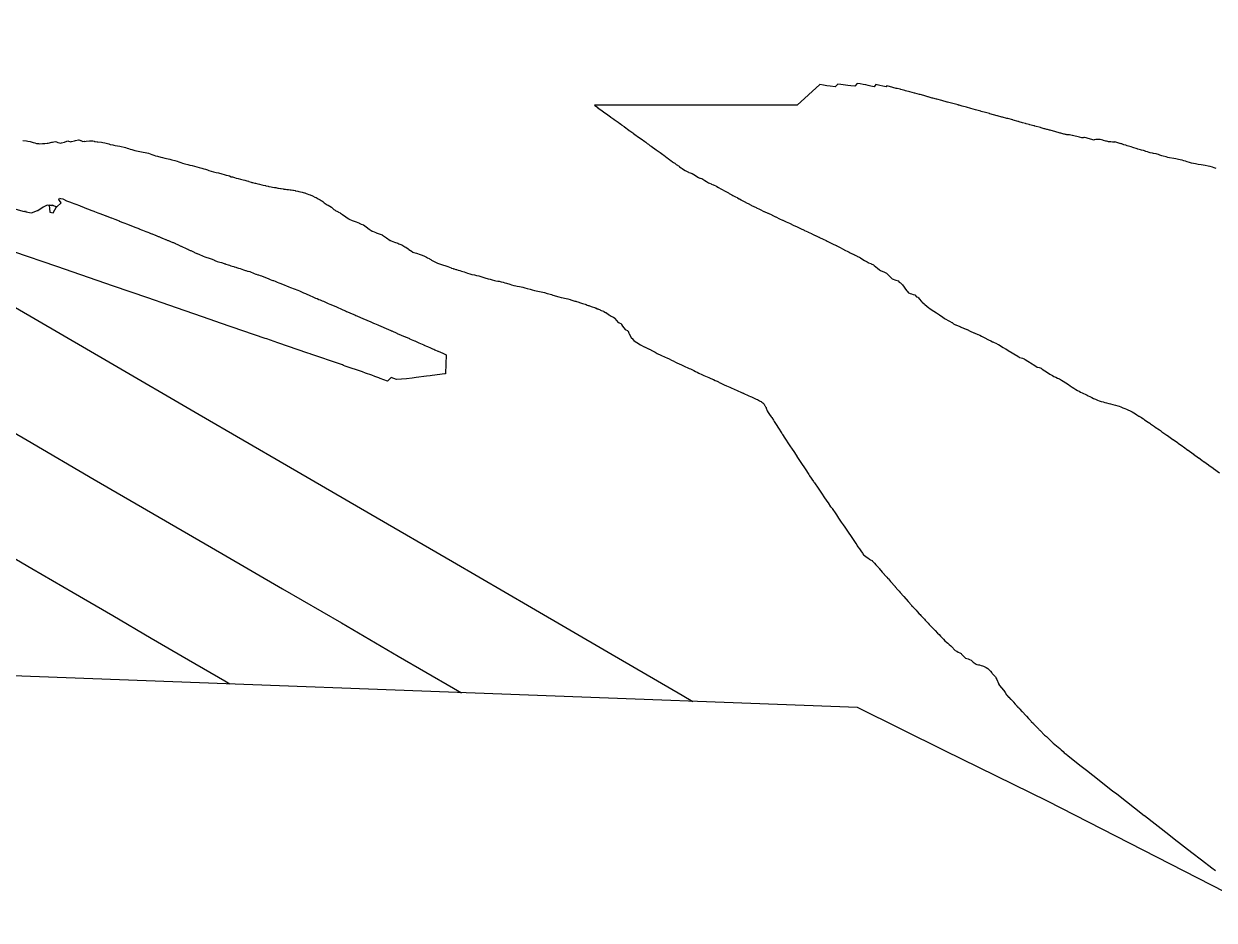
# Model space of a CAD drawing. Header units: metres. Extents: x 483462 to 484492, y 8428718 to 8429266.
# Drawn here: x 483668.5 to 483718.7, y 8429106.4 to 8429144.2 of the extents above; entities that cross this region are included whole.
import ezdxf

# ---------------------------------------------------------------- set-up
doc = ezdxf.new("R2010")
doc.units = ezdxf.units.M
for name, color, linetype in [('C-TINN-BNDY', 110, 'Continuous'), ('C-TOPO-MAJR', 9, 'Continuous'), ('C-TOPO-MINR', 8, 'Continuous')]:
    doc.layers.add(name, color=color, linetype=linetype)

msp = doc.modelspace()

# ---------------------------------------------------------------- linework, layer by layer
at = {"layer": 'C-TINN-BNDY', "color": 110, "linetype": 'Continuous', "lineweight": -3, "flags": 128}
msp.add_lwpolyline([(483721.479, 8429106.408), (483711.676, 8429111.421), (483707.355, 8429113.553), (483703.671, 8429115.37), (483658.654, 8429117.053), (483658.654, 8429117.053), (483653.159, 8429121.5), (483582.71, 8429178.48), (483500.685, 8429207.723)], dxfattribs=at)
at = {"layer": 'C-TOPO-MAJR', "color": 9, "linetype": 'Continuous', "lineweight": -3, "elevation": 1210, "flags": 128}
msp.add_lwpolyline([(483677.204, 8429116.36), (483676.984, 8429116.488), (483675.46, 8429117.373), (483673.888, 8429118.286), (483672.264, 8429119.23), (483670.587, 8429120.204), (483668.853, 8429121.212), (483667.06, 8429122.253)], dxfattribs=at)
at = {"layer": 'C-TOPO-MINR', "color": 8, "linetype": 'Continuous', "lineweight": -3, "flags": 128}
for points, elevation in [([(483718.795, 8429138.094), (483718.703, 8429138.125), (483718.639, 8429138.145), (483718.543, 8429138.173), (483718.451, 8429138.191), (483718.334, 8429138.215), (483718.164, 8429138.246), (483718.035, 8429138.268), (483717.925, 8429138.29), (483717.752, 8429138.322), (483717.667, 8429138.348), (483717.571, 8429138.367), (483717.493, 8429138.395), (483717.426, 8429138.416), (483717.358, 8429138.438), (483717.28, 8429138.462), (483717.202, 8429138.478), (483717.086, 8429138.501), (483717.012, 8429138.513), (483716.829, 8429138.547), (483716.755, 8429138.562), (483716.676, 8429138.587), (483716.56, 8429138.609), (483716.494, 8429138.631), (483716.42, 8429138.657), (483716.353, 8429138.679), (483716.308, 8429138.694), (483716.26, 8429138.704), (483716.155, 8429138.725), (483716.109, 8429138.734), (483716.009, 8429138.754), (483715.961, 8429138.77), (483715.899, 8429138.79), (483715.832, 8429138.812), (483715.77, 8429138.833), (483715.726, 8429138.848), (483715.64, 8429138.871), (483715.6, 8429138.882), (483715.493, 8429138.911), (483715.455, 8429138.921), (483715.42, 8429138.931), (483715.316, 8429138.963), (483715.282, 8429138.974), (483715.205, 8429138.999), (483715.144, 8429139.018), (483715.089, 8429139.036), (483715.034, 8429139.054), (483714.979, 8429139.072), (483714.902, 8429139.097), (483714.876, 8429139.105), (483714.808, 8429139.127), (483714.786, 8429139.134), (483714.749, 8429139.145), (483714.725, 8429139.152), (483714.688, 8429139.162), (483714.643, 8429139.176), (483714.602, 8429139.188), (483714.56, 8429139.2), (483714.521, 8429139.211), (483714.502, 8429139.209), (483714.439, 8429139.203), (483714.418, 8429139.205), (483714.344, 8429139.211), (483714.319, 8429139.214), (483714.245, 8429139.221), (483714.221, 8429139.226), (483714.166, 8429139.238), (483714.141, 8429139.243), (483714.037, 8429139.272), (483714.01, 8429139.28), (483713.902, 8429139.309), (483713.871, 8429139.317), (483713.839, 8429139.317), (483713.801, 8429139.317), (483713.772, 8429139.315), (483713.736, 8429139.314), (483713.712, 8429139.308), (483713.653, 8429139.296), (483713.629, 8429139.291), (483713.547, 8429139.314), (483713.398, 8429139.356), (483713.357, 8429139.368), (483713.316, 8429139.379), (483713.233, 8429139.402), (483713.21, 8429139.397), (483713.187, 8429139.392), (483713.127, 8429139.379), (483713.024, 8429139.408), (483712.977, 8429139.421), (483712.787, 8429139.475), (483712.739, 8429139.489), (483712.713, 8429139.488), (483712.605, 8429139.518), (483712.579, 8429139.518), (483712.54, 8429139.517), (483712.5, 8429139.515), (483712.459, 8429139.523), (483712.432, 8429139.528), (483712.39, 8429139.537), (483712.363, 8429139.544), (483712.247, 8429139.576), (483712.207, 8429139.588), (483711.991, 8429139.649), (483711.938, 8429139.664), (483711.798, 8429139.704), (483711.768, 8429139.711), (483711.684, 8429139.733), (483711.655, 8429139.74), (483711.569, 8429139.762), (483711.54, 8429139.77), (483711.405, 8429139.808), (483711.377, 8429139.815), (483711.149, 8429139.879), (483711.125, 8429139.886), (483711.099, 8429139.893), (483710.935, 8429139.939), (483710.905, 8429139.948), (483710.782, 8429139.981), (483710.749, 8429139.99), (483710.626, 8429140.023), (483710.486, 8429140.062), (483710.461, 8429140.069), (483710.44, 8429140.074), (483710.23, 8429140.132), (483710.212, 8429140.137), (483710.003, 8429140.195), (483709.987, 8429140.199), (483709.966, 8429140.205), (483709.775, 8429140.257), (483709.756, 8429140.262), (483709.571, 8429140.312), (483709.552, 8429140.317), (483709.408, 8429140.356), (483709.249, 8429140.401), (483709.23, 8429140.406), (483709.071, 8429140.451), (483709.058, 8429140.454), (483708.884, 8429140.501), (483708.873, 8429140.504), (483708.644, 8429140.566), (483708.636, 8429140.568), (483708.452, 8429140.618), (483708.446, 8429140.62), (483708.268, 8429140.671), (483708.086, 8429140.722), (483708.084, 8429140.723), (483707.952, 8429140.759), (483707.913, 8429140.769), (483707.912, 8429140.77), (483707.689, 8429140.83), (483707.685, 8429140.831), (483707.456, 8429140.892), (483707.448, 8429140.894), (483707.223, 8429140.954), (483707.012, 8429141.01), (483706.998, 8429141.014), (483706.838, 8429141.057), (483706.821, 8429141.061), (483706.651, 8429141.11), (483706.632, 8429141.115), (483706.463, 8429141.164), (483706.309, 8429141.205), (483706.285, 8429141.211), (483706.09, 8429141.262), (483706.064, 8429141.269), (483705.874, 8429141.318), (483705.697, 8429141.364), (483705.665, 8429141.376), (483705.497, 8429141.419), (483705.463, 8429141.431), (483705.333, 8429141.466), (483705.303, 8429141.465), (483705.16, 8429141.507), (483705.02, 8429141.547), (483704.899, 8429141.578), (483704.873, 8429141.536), (483704.73, 8429141.569), (483704.603, 8429141.598), (483704.435, 8429141.635), (483704.376, 8429141.54), (483704.235, 8429141.568), (483704.123, 8429141.595), (483704.012, 8429141.622), (483703.91, 8429141.639), (483703.774, 8429141.66), (483703.65, 8429141.677), (483703.558, 8429141.561), (483703.38, 8429141.577), (483703.257, 8429141.588), (483702.96, 8429141.634), (483702.836, 8429141.643), (483702.73, 8429141.533), (483702.514, 8429141.562), (483702.369, 8429141.577), (483702.239, 8429141.602), (483702.074, 8429141.628), (483701.125, 8429140.759), (483701.03, 8429140.759), (483700.99, 8429140.759), (483700.973, 8429140.759), (483700.955, 8429140.759), (483700.913, 8429140.759), (483700.836, 8429140.759), (483700.792, 8429140.759), (483700.773, 8429140.759), (483700.407, 8429140.759), (483700.359, 8429140.759), (483700.273, 8429140.759), (483700.227, 8429140.759), (483700.14, 8429140.759), (483699.912, 8429140.759), (483699.861, 8429140.759), (483699.827, 8429140.759), (483699.676, 8429140.759), (483699.626, 8429140.759), (483699.534, 8429140.759), (483699.48, 8429140.759), (483699.429, 8429140.759), (483699.3, 8429140.759), (483699.169, 8429140.759), (483699.145, 8429140.759), (483699.12, 8429140.759), (483699.04, 8429140.759), (483698.93, 8429140.759), (483698.825, 8429140.759), (483698.764, 8429140.759), (483698.707, 8429140.759), (483698.652, 8429140.759), (483698.572, 8429140.759), (483698.445, 8429140.759), (483698.197, 8429140.759), (483698.118, 8429140.759), (483698.061, 8429140.759), (483698.006, 8429140.759), (483697.925, 8429140.759), (483697.611, 8429140.759), (483697.577, 8429140.759), (483697.452, 8429140.759), (483697.317, 8429140.759), (483697.201, 8429140.759), (483697.126, 8429140.759), (483697.064, 8429140.759), (483697.013, 8429140.759), (483696.95, 8429140.759), (483696.9, 8429140.759), (483696.792, 8429140.759), (483696.715, 8429140.759), (483696.551, 8429140.759), (483696.434, 8429140.759), (483696.309, 8429140.759), (483696.24, 8429140.759), (483696.197, 8429140.759), (483696.058, 8429140.759), (483696.017, 8429140.759), (483695.924, 8429140.759), (483695.828, 8429140.759), (483695.771, 8429140.759), (483695.673, 8429140.759), (483695.587, 8429140.759), (483695.499, 8429140.759), (483695.417, 8429140.759), (483695.282, 8429140.759), (483695.252, 8429140.759), (483695.107, 8429140.759), (483694.944, 8429140.759), (483694.894, 8429140.759), (483694.717, 8429140.759), (483694.642, 8429140.759), (483694.518, 8429140.759), (483694.387, 8429140.759), (483694.325, 8429140.759), (483694.194, 8429140.759), (483694.174, 8429140.759), (483694.015, 8429140.759), (483693.775, 8429140.759), (483693.746, 8429140.759), (483693.569, 8429140.759), (483693.529, 8429140.759), (483693.376, 8429140.759), (483693.217, 8429140.759), (483693.193, 8429140.759), (483693.185, 8429140.759), (483693.026, 8429140.759), (483692.778, 8429140.759), (483692.773, 8429140.759), (483692.572, 8429140.759), (483692.712, 8429140.66), (483692.716, 8429140.658), (483692.719, 8429140.655), (483692.896, 8429140.53), (483692.903, 8429140.525), (483693.019, 8429140.442), (483693.128, 8429140.362), (483693.142, 8429140.351), (483693.25, 8429140.272), (483693.265, 8429140.261), (483693.389, 8429140.172), (483693.407, 8429140.159), (483693.574, 8429140.04), (483693.597, 8429140.024), (483693.71, 8429139.943), (483693.733, 8429139.925), (483693.826, 8429139.856), (483693.915, 8429139.788), (483693.948, 8429139.763), (483694.035, 8429139.7), (483694.064, 8429139.678), (483694.188, 8429139.591), (483694.223, 8429139.565), (483694.337, 8429139.485), (483694.371, 8429139.461), (483694.474, 8429139.389), (483694.507, 8429139.366), (483694.604, 8429139.299), (483694.639, 8429139.274), (483694.701, 8429139.23), (483694.736, 8429139.204), (483694.802, 8429139.153), (483694.852, 8429139.116), (483694.916, 8429139.066), (483694.959, 8429139.034), (483695.024, 8429138.988), (483695.12, 8429138.921), (483695.172, 8429138.884), (483695.218, 8429138.853), (483695.304, 8429138.792), (483695.346, 8429138.761), (483695.457, 8429138.681), (483695.501, 8429138.649), (483695.573, 8429138.596), (483695.641, 8429138.545), (483695.683, 8429138.514), (483695.75, 8429138.464), (483695.791, 8429138.434), (483695.867, 8429138.377), (483695.912, 8429138.344), (483695.957, 8429138.312), (483696.023, 8429138.263), (483696.07, 8429138.231), (483696.094, 8429138.216), (483696.142, 8429138.184), (483696.165, 8429138.169), (483696.231, 8429138.121), (483696.28, 8429138.086), (483696.331, 8429138.05), (483696.395, 8429138.005), (483696.457, 8429137.975), (483696.481, 8429137.963), (483696.538, 8429137.938), (483696.561, 8429137.928), (483696.612, 8429137.912), (483696.65, 8429137.899), (483696.701, 8429137.881), (483696.769, 8429137.836), (483696.833, 8429137.794), (483696.897, 8429137.751), (483696.962, 8429137.708), (483697.016, 8429137.691), (483697.05, 8429137.681), (483697.105, 8429137.664), (483697.145, 8429137.639), (483697.227, 8429137.589), (483697.296, 8429137.547), (483697.388, 8429137.491), (483697.425, 8429137.469), (483697.495, 8429137.44), (483697.513, 8429137.433), (483697.584, 8429137.405), (483697.601, 8429137.399), (483697.617, 8429137.391), (483697.686, 8429137.358), (483697.702, 8429137.35), (483697.737, 8429137.33), (483697.805, 8429137.296), (483697.908, 8429137.238), (483697.965, 8429137.206), (483698.059, 8429137.152), (483698.089, 8429137.136), (483698.145, 8429137.104), (483698.165, 8429137.093), (483698.221, 8429137.061), (483698.251, 8429137.045), (483698.363, 8429136.986), (483698.414, 8429136.959), (483698.527, 8429136.899), (483698.586, 8429136.865), (483698.612, 8429136.851), (483698.671, 8429136.816), (483698.687, 8429136.807), (483698.76, 8429136.766), (483698.769, 8429136.761), (483698.779, 8429136.756), (483698.865, 8429136.709), (483698.888, 8429136.698), (483699.015, 8429136.633), (483699.052, 8429136.614), (483699.183, 8429136.548), (483699.203, 8429136.538), (483699.292, 8429136.495), (483699.3, 8429136.491), (483699.391, 8429136.448), (483699.398, 8429136.444), (483699.414, 8429136.436), (483699.533, 8429136.377), (483699.56, 8429136.364), (483699.721, 8429136.285), (483699.735, 8429136.278), (483699.886, 8429136.209), (483699.893, 8429136.206), (483700.048, 8429136.136), (483700.054, 8429136.133), (483700.064, 8429136.128), (483700.215, 8429136.056), (483700.227, 8429136.05), (483700.38, 8429135.976), (483700.51, 8429135.916), (483700.514, 8429135.914), (483700.517, 8429135.913), (483700.663, 8429135.847), (483700.664, 8429135.846), (483700.797, 8429135.786), (483700.797, 8429135.785), (483700.824, 8429135.773), (483700.957, 8429135.71), (483700.958, 8429135.709), (483700.959, 8429135.709), (483701.117, 8429135.634), (483701.122, 8429135.631), (483701.261, 8429135.566), (483701.42, 8429135.492), (483701.438, 8429135.484), (483701.571, 8429135.421), (483701.584, 8429135.415), (483701.73, 8429135.346), (483701.737, 8429135.343), (483701.88, 8429135.275), (483701.888, 8429135.271), (483701.896, 8429135.267), (483702.038, 8429135.199), (483702.048, 8429135.195), (483702.069, 8429135.184), (483702.212, 8429135.116), (483702.339, 8429135.053), (483702.385, 8429135.03), (483702.533, 8429134.958), (483702.638, 8429134.906), (483702.669, 8429134.891), (483702.776, 8429134.84), (483702.788, 8429134.834), (483702.8, 8429134.828), (483702.905, 8429134.777), (483702.938, 8429134.759), (483703.037, 8429134.707), (483703.162, 8429134.64), (483703.226, 8429134.605), (483703.313, 8429134.559), (483703.353, 8429134.538), (483703.44, 8429134.496), (483703.454, 8429134.489), (483703.54, 8429134.448), (483703.556, 8429134.441), (483703.572, 8429134.434), (483703.657, 8429134.397), (483703.673, 8429134.389), (483703.756, 8429134.351), (483703.792, 8429134.329), (483703.896, 8429134.263), (483703.962, 8429134.221), (483704.072, 8429134.153), (483704.114, 8429134.128), (483704.136, 8429134.118), (483704.226, 8429134.082), (483704.248, 8429134.072), (483704.335, 8429134.034), (483704.37, 8429134.005), (483704.446, 8429133.943), (483704.509, 8429133.89), (483704.592, 8429133.825), (483704.634, 8429133.792), (483704.667, 8429133.779), (483704.773, 8429133.736), (483704.806, 8429133.722), (483704.896, 8429133.686), (483704.949, 8429133.63), (483705.008, 8429133.568), (483705.06, 8429133.515), (483705.127, 8429133.446), (483705.176, 8429133.429), (483705.241, 8429133.403), (483705.29, 8429133.385), (483705.378, 8429133.357), (483705.428, 8429133.299), (483705.486, 8429133.276), (483705.526, 8429133.23), (483705.56, 8429133.182), (483705.629, 8429133.093), (483705.661, 8429133.047), (483705.731, 8429132.953), (483705.766, 8429132.915), (483705.824, 8429132.846), (483705.89, 8429132.824), (483705.941, 8429132.806), (483706.008, 8429132.784), (483706.084, 8429132.762), (483706.154, 8429132.688), (483706.204, 8429132.669), (483706.237, 8429132.635), (483706.267, 8429132.598), (483706.363, 8429132.49), (483706.398, 8429132.458), (483706.471, 8429132.389), (483706.51, 8429132.357), (483706.594, 8429132.285), (483706.672, 8429132.223), (483706.719, 8429132.191), (483706.822, 8429132.122), (483706.885, 8429132.082), (483706.992, 8429132.015), (483707.08, 8429131.953), (483707.118, 8429131.929), (483707.218, 8429131.858), (483707.246, 8429131.839), (483707.341, 8429131.775), (483707.363, 8429131.76), (483707.524, 8429131.669), (483707.546, 8429131.657), (483707.644, 8429131.605), (483707.659, 8429131.597), (483707.666, 8429131.59), (483707.673, 8429131.583), (483707.71, 8429131.549), (483707.804, 8429131.507), (483707.816, 8429131.501), (483707.977, 8429131.431), (483707.991, 8429131.424), (483708.004, 8429131.419), (483708.165, 8429131.354), (483708.177, 8429131.349), (483708.283, 8429131.307), (483708.295, 8429131.3), (483708.348, 8429131.273), (483708.36, 8429131.266), (483708.413, 8429131.239), (483708.423, 8429131.234), (483708.574, 8429131.169), (483708.582, 8429131.165), (483708.742, 8429131.096), (483708.751, 8429131.092), (483708.82, 8429131.061), (483708.889, 8429131.028), (483708.897, 8429131.025), (483709.003, 8429130.971), (483709.008, 8429130.969), (483709.186, 8429130.877), (483709.188, 8429130.876), (483709.294, 8429130.822), (483709.295, 8429130.822), (483709.365, 8429130.791), (483709.375, 8429130.787), (483709.425, 8429130.765), (483709.494, 8429130.734), (483709.496, 8429130.733), (483709.605, 8429130.67), (483709.609, 8429130.667), (483709.803, 8429130.554), (483709.906, 8429130.494), (483709.917, 8429130.488), (483709.973, 8429130.452), (483710.096, 8429130.377), (483710.113, 8429130.367), (483710.333, 8429130.233), (483710.357, 8429130.219), (483710.475, 8429130.147), (483710.504, 8429130.13), (483710.565, 8429130.109), (483710.626, 8429130.091), (483710.7, 8429130.066), (483710.733, 8429130.045), (483710.845, 8429129.974), (483711.031, 8429129.854), (483711.072, 8429129.828), (483711.19, 8429129.756), (483711.238, 8429129.725), (483711.323, 8429129.698), (483711.407, 8429129.671), (483711.46, 8429129.637), (483711.565, 8429129.57), (483711.723, 8429129.465), (483711.781, 8429129.428), (483711.887, 8429129.362), (483711.95, 8429129.321), (483712.037, 8429129.293), (483712.103, 8429129.25), (483712.189, 8429129.222), (483712.27, 8429129.173), (483712.338, 8429129.129), (483712.455, 8429129.052), (483712.561, 8429128.982), (483712.63, 8429128.938), (483712.721, 8429128.88), (483712.792, 8429128.835), (483712.877, 8429128.782), (483712.95, 8429128.736), (483713.01, 8429128.703), (483713.074, 8429128.664), (483713.147, 8429128.639), (483713.202, 8429128.607), (483713.273, 8429128.583), (483713.345, 8429128.543), (483713.4, 8429128.512), (483713.46, 8429128.481), (483713.543, 8429128.435), (483713.614, 8429128.403), (483713.705, 8429128.364), (483713.782, 8429128.334), (483713.864, 8429128.304), (483713.935, 8429128.278), (483714.029, 8429128.252), (483714.097, 8429128.234), (483714.164, 8429128.217), (483714.26, 8429128.193), (483714.331, 8429128.175), (483714.428, 8429128.151), (483714.489, 8429128.134), (483714.543, 8429128.116), (483714.641, 8429128.088), (483714.694, 8429128.069), (483714.771, 8429128.041), (483714.85, 8429128.009), (483714.936, 8429127.973), (483715.005, 8429127.944), (483715.093, 8429127.903), (483715.131, 8429127.89), (483715.168, 8429127.877), (483715.249, 8429127.832), (483715.313, 8429127.794), (483715.39, 8429127.745), (483715.445, 8429127.712), (483715.527, 8429127.658), (483715.546, 8429127.651), (483715.564, 8429127.643), (483715.594, 8429127.625), (483715.616, 8429127.608), (483715.728, 8429127.534), (483715.77, 8429127.505), (483715.918, 8429127.404), (483715.989, 8429127.355), (483716.026, 8429127.33), (483716.185, 8429127.22), (483716.202, 8429127.206), (483716.225, 8429127.192), (483716.4, 8429127.07), (483716.439, 8429127.042), (483716.505, 8429126.996), (483716.705, 8429126.855), (483716.736, 8429126.833), (483716.957, 8429126.676), (483716.97, 8429126.671), (483716.981, 8429126.668), (483717.156, 8429126.542), (483717.166, 8429126.538), (483717.19, 8429126.521), (483717.373, 8429126.388), (483717.407, 8429126.363), (483717.6, 8429126.224), (483717.614, 8429126.213), (483717.821, 8429126.063), (483717.826, 8429126.061), (483717.83, 8429126.06), (483717.839, 8429126.054), (483718.05, 8429125.899), (483718.055, 8429125.894), (483718.183, 8429125.8), (483718.262, 8429125.745), (483718.265, 8429125.743), (483718.468, 8429125.599), (483718.475, 8429125.594), (483718.67, 8429125.457), (483718.677, 8429125.449), (483718.684, 8429125.441), (483718.931, 8429125.265)], 1202), ([(483668.474, 8429139.279), (483668.627, 8429139.256), (483668.678, 8429139.247), (483668.78, 8429139.23), (483668.828, 8429139.216), (483668.911, 8429139.19), (483668.969, 8429139.172), (483669.052, 8429139.149), (483669.133, 8429139.148), (483669.178, 8429139.136), (483669.296, 8429139.141), (483669.348, 8429139.141), (483669.393, 8429139.146), (483669.502, 8429139.156), (483669.54, 8429139.166), (483669.689, 8429139.2), (483669.726, 8429139.207), (483669.828, 8429139.232), (483669.885, 8429139.214), (483669.949, 8429139.194), (483670.013, 8429139.176), (483670.07, 8429139.158), (483670.107, 8429139.17), (483670.229, 8429139.208), (483670.26, 8429139.219), (483670.369, 8429139.257), (483670.395, 8429139.249), (483670.458, 8429139.229), (483670.485, 8429139.22), (483670.524, 8429139.23), (483670.653, 8429139.263), (483670.686, 8429139.272), (483670.814, 8429139.305), (483670.829, 8429139.3), (483670.867, 8429139.286), (483670.898, 8429139.273), (483670.913, 8429139.267), (483670.948, 8429139.253), (483670.973, 8429139.243), (483670.988, 8429139.237), (483671.073, 8429139.243), (483671.09, 8429139.237), (483671.134, 8429139.24), (483671.285, 8429139.252), (483671.332, 8429139.255), (483671.416, 8429139.262), (483671.471, 8429139.243), (483671.495, 8429139.235), (483671.519, 8429139.227), (483671.598, 8429139.218), (483671.637, 8429139.215), (483671.783, 8429139.199), (483671.838, 8429139.192), (483671.928, 8429139.181), (483671.979, 8429139.165), (483672.037, 8429139.146), (483672.094, 8429139.126), (483672.152, 8429139.106), (483672.269, 8429139.084), (483672.314, 8429139.075), (483672.365, 8429139.067), (483672.565, 8429139.03), (483672.619, 8429139.019), (483672.745, 8429138.994), (483672.798, 8429138.978), (483672.873, 8429138.953), (483672.928, 8429138.933), (483673.002, 8429138.908), (483673.062, 8429138.889), (483673.198, 8429138.858), (483673.263, 8429138.843), (483673.332, 8429138.829), (483673.551, 8429138.782), (483673.625, 8429138.765), (483673.764, 8429138.733), (483673.837, 8429138.71), (483673.916, 8429138.684), (483673.988, 8429138.658), (483674.066, 8429138.632), (483674.144, 8429138.606), (483674.283, 8429138.573), (483674.366, 8429138.552), (483674.452, 8429138.533), (483674.664, 8429138.483), (483674.753, 8429138.46), (483674.886, 8429138.428), (483674.974, 8429138.4), (483675.047, 8429138.376), (483675.132, 8429138.346), (483675.205, 8429138.322), (483675.297, 8429138.292), (483675.421, 8429138.26), (483675.519, 8429138.235), (483675.616, 8429138.212), (483675.802, 8429138.166), (483675.9, 8429138.141), (483676.013, 8429138.112), (483676.107, 8429138.082), (483676.167, 8429138.062), (483676.258, 8429138.031), (483676.318, 8429138.011), (483676.414, 8429137.98), (483676.514, 8429137.954), (483676.616, 8429137.927), (483676.717, 8429137.903), (483676.866, 8429137.865), (483676.96, 8429137.84), (483677.047, 8429137.818), (483677.134, 8429137.791), (483677.178, 8429137.777), (483677.262, 8429137.748), (483677.305, 8429137.735), (483677.392, 8429137.707), (483677.462, 8429137.689), (483677.556, 8429137.664), (483677.648, 8429137.641), (483677.756, 8429137.614), (483677.83, 8429137.595), (483677.922, 8429137.567), (483677.981, 8429137.552), (483678.007, 8429137.544), (483678.1, 8429137.516), (483678.126, 8429137.508), (483678.153, 8429137.502), (483678.258, 8429137.475), (483678.285, 8429137.469), (483678.384, 8429137.446), (483678.453, 8429137.429), (483678.542, 8429137.407), (483678.608, 8429137.391), (483678.698, 8429137.369), (483678.721, 8429137.365), (483678.821, 8429137.345), (483678.844, 8429137.34), (483678.939, 8429137.322), (483678.998, 8429137.312), (483679.084, 8429137.296), (483679.141, 8429137.285), (483679.227, 8429137.27), (483679.246, 8429137.266), (483679.341, 8429137.249), (483679.36, 8429137.246), (483679.442, 8429137.232), (483679.48, 8429137.227), (483679.553, 8429137.217), (483679.604, 8429137.211), (483679.674, 8429137.203), (483679.739, 8429137.194), (483679.786, 8429137.188), (483679.851, 8429137.178), (483679.883, 8429137.174), (483679.957, 8429137.159), (483679.972, 8429137.156), (483679.987, 8429137.153), (483680.064, 8429137.136), (483680.105, 8429137.127), (483680.178, 8429137.11), (483680.246, 8429137.094), (483680.285, 8429137.085), (483680.344, 8429137.067), (483680.365, 8429137.06), (483680.424, 8429137.04), (483680.458, 8429137.029), (483680.536, 8429137.002), (483680.59, 8429136.981), (483680.686, 8429136.944), (483680.79, 8429136.89), (483680.84, 8429136.864), (483680.922, 8429136.818), (483680.951, 8429136.802), (483681.006, 8429136.772), (483681.057, 8429136.743), (483681.07, 8429136.736), (483681.079, 8429136.728), (483681.117, 8429136.697), (483681.156, 8429136.665), (483681.179, 8429136.65), (483681.31, 8429136.566), (483681.347, 8429136.542), (483681.481, 8429136.456), (483681.498, 8429136.444), (483681.538, 8429136.41), (483681.544, 8429136.404), (483681.585, 8429136.369), (483681.638, 8429136.333), (483681.646, 8429136.328), (483681.706, 8429136.29), (483681.774, 8429136.259), (483681.781, 8429136.255), (483681.852, 8429136.221), (483681.865, 8429136.212), (483681.946, 8429136.155), (483682.09, 8429136.054), (483682.105, 8429136.043), (483682.221, 8429135.967), (483682.227, 8429135.963), (483682.351, 8429135.907), (483682.481, 8429135.855), (483682.483, 8429135.855), (483682.484, 8429135.854), (483682.644, 8429135.796), (483682.645, 8429135.796), (483682.646, 8429135.795), (483682.744, 8429135.753), (483682.835, 8429135.713), (483682.951, 8429135.634), (483682.954, 8429135.633), (483683.073, 8429135.541), (483683.077, 8429135.538), (483683.202, 8429135.456), (483683.208, 8429135.452), (483683.219, 8429135.448), (483683.351, 8429135.392), (483683.371, 8429135.385), (483683.502, 8429135.343), (483683.627, 8429135.291), (483683.643, 8429135.284), (483683.801, 8429135.173), (483683.811, 8429135.166), (483683.964, 8429135.059), (483683.976, 8429135.051), (483684.003, 8429135.04), (483684.136, 8429134.987), (483684.277, 8429134.941), (483684.329, 8429134.922), (483684.445, 8429134.877), (483684.581, 8429134.788), (483684.616, 8429134.775), (483684.713, 8429134.704), (483684.729, 8429134.693), (483684.743, 8429134.683), (483684.818, 8429134.632), (483684.828, 8429134.625), (483684.839, 8429134.618), (483684.914, 8429134.572), (483684.96, 8429134.556), (483685.064, 8429134.518), (483685.22, 8429134.464), (483685.31, 8429134.433), (483685.41, 8429134.396), (483685.486, 8429134.352), (483685.54, 8429134.333), (483685.604, 8429134.292), (483685.618, 8429134.283), (483685.672, 8429134.25), (483685.686, 8429134.242), (483685.709, 8429134.227), (483685.762, 8429134.195), (483685.787, 8429134.182), (483685.84, 8429134.154), (483685.893, 8429134.127), (483685.955, 8429134.106), (483686.041, 8429134.076), (483686.16, 8429134.036), (483686.302, 8429133.988), (483686.393, 8429133.957), (483686.463, 8429133.933), (483686.529, 8429133.906), (483686.549, 8429133.898), (483686.614, 8429133.872), (483686.634, 8429133.864), (483686.656, 8429133.858), (483686.728, 8429133.839), (483686.751, 8429133.833), (483686.827, 8429133.813), (483686.898, 8429133.79), (483686.971, 8429133.766), (483687.08, 8429133.73), (483687.214, 8429133.687), (483687.313, 8429133.656), (483687.398, 8429133.63), (483687.51, 8429133.606), (483687.552, 8429133.597), (483687.595, 8429133.588), (483687.705, 8429133.565), (483687.786, 8429133.54), (483687.865, 8429133.517), (483687.948, 8429133.489), (483688.089, 8429133.446), (483688.175, 8429133.421), (483688.268, 8429133.394), (483688.354, 8429133.375), (483688.412, 8429133.364), (483688.497, 8429133.349), (483688.555, 8429133.338), (483688.636, 8429133.321), (483688.723, 8429133.296), (483688.797, 8429133.275), (483688.865, 8429133.254), (483689.006, 8429133.212), (483689.077, 8429133.192), (483689.172, 8429133.165), (483689.254, 8429133.148), (483689.322, 8429133.135), (483689.408, 8429133.12), (483689.477, 8429133.107), (483689.552, 8429133.092), (483689.642, 8429133.067), (483689.73, 8429133.041), (483689.867, 8429133.002), (483689.953, 8429132.977), (483690.044, 8429132.951), (483690.114, 8429132.937), (483690.183, 8429132.923), (483690.253, 8429132.91), (483690.329, 8429132.896), (483690.402, 8429132.876), (483690.464, 8429132.863), (483690.578, 8429132.83), (483690.653, 8429132.81), (483690.76, 8429132.779), (483690.822, 8429132.76), (483690.875, 8429132.744), (483691.02, 8429132.701), (483691.072, 8429132.686), (483691.174, 8429132.657), (483691.255, 8429132.639), (483691.317, 8429132.627), (483691.38, 8429132.613), (483691.448, 8429132.599), (483691.546, 8429132.567), (483691.581, 8429132.556), (483691.615, 8429132.545), (483691.702, 8429132.516), (483691.743, 8429132.506), (483691.783, 8429132.495), (483691.824, 8429132.485), (483691.87, 8429132.473), (483691.989, 8429132.433), (483692.029, 8429132.42), (483692.068, 8429132.407), (483692.187, 8429132.367), (483692.225, 8429132.353), (483692.264, 8429132.338), (483692.303, 8429132.324), (483692.336, 8429132.311), (483692.442, 8429132.277), (483692.473, 8429132.267), (483692.577, 8429132.234), (483692.605, 8429132.224), (483692.631, 8429132.213), (483692.692, 8429132.184), (483692.716, 8429132.173), (483692.81, 8429132.133), (483692.834, 8429132.123), (483692.858, 8429132.113), (483692.953, 8429132.072), (483692.975, 8429132.061), (483693.038, 8429132.027), (483693.059, 8429132.016), (483693.079, 8429132.003), (483693.169, 8429131.943), (483693.188, 8429131.93), (483693.283, 8429131.867), (483693.307, 8429131.854), (483693.35, 8429131.833), (483693.392, 8429131.811), (483693.414, 8429131.799), (483693.426, 8429131.785), (483693.438, 8429131.772), (483693.506, 8429131.692), (483693.578, 8429131.608), (483693.625, 8429131.585), (483693.644, 8429131.576), (483693.69, 8429131.552), (483693.712, 8429131.533), (483693.716, 8429131.523), (483693.752, 8429131.44), (483693.874, 8429131.305), (483693.892, 8429131.296), (483693.967, 8429131.257), (483693.986, 8429131.242), (483693.989, 8429131.236), (483694.029, 8429131.148), (483694.032, 8429131.143), (483694.074, 8429131.041), (483694.143, 8429130.943), (483694.145, 8429130.941), (483694.236, 8429130.838), (483694.34, 8429130.766), (483694.358, 8429130.754), (483694.358, 8429130.754), (483694.511, 8429130.666), (483694.514, 8429130.665), (483694.673, 8429130.582), (483694.679, 8429130.579), (483694.878, 8429130.479), (483694.892, 8429130.472), (483695.016, 8429130.411), (483695.108, 8429130.361), (483695.129, 8429130.35), (483695.223, 8429130.301), (483695.38, 8429130.227), (483695.408, 8429130.213), (483695.657, 8429130.097), (483695.696, 8429130.079), (483695.85, 8429130.006), (483695.897, 8429129.984), (483695.989, 8429129.935), (483696.08, 8429129.887), (483696.121, 8429129.868), (483696.278, 8429129.796), (483696.324, 8429129.776), (483696.568, 8429129.666), (483696.619, 8429129.643), (483696.764, 8429129.577), (483696.842, 8429129.536), (483696.899, 8429129.51), (483696.976, 8429129.469), (483697.107, 8429129.411), (483697.19, 8429129.374), (483697.394, 8429129.284), (483697.481, 8429129.246), (483697.599, 8429129.194), (483697.662, 8429129.16), (483697.746, 8429129.123), (483697.799, 8429129.094), (483697.838, 8429129.073), (483697.876, 8429129.052), (483697.963, 8429129.015), (483698.049, 8429128.977), (483698.137, 8429128.938), (483698.285, 8429128.874), (483698.366, 8429128.839), (483698.434, 8429128.81), (483698.466, 8429128.792), (483698.498, 8429128.775), (483698.569, 8429128.744), (483698.648, 8429128.709), (483698.722, 8429128.677), (483698.798, 8429128.643), (483698.825, 8429128.63), (483698.851, 8429128.616), (483698.932, 8429128.581), (483699.007, 8429128.548), (483699.082, 8429128.516), (483699.154, 8429128.484), (483699.198, 8429128.461), (483699.277, 8429128.427), (483699.336, 8429128.402), (483699.395, 8429128.376), (483699.452, 8429128.352), (483699.489, 8429128.328), (483699.535, 8429128.304), (483699.567, 8429128.285), (483699.599, 8429128.267), (483699.637, 8429128.243), (483699.671, 8429128.216), (483699.703, 8429128.184), (483699.724, 8429128.156), (483699.745, 8429128.123), (483699.759, 8429128.1), (483699.772, 8429128.078), (483699.792, 8429128.042), (483699.81, 8429128.013), (483699.819, 8429127.99), (483699.835, 8429127.949), (483699.846, 8429127.924), (483699.864, 8429127.881), (483699.906, 8429127.814), (483699.934, 8429127.769), (483699.961, 8429127.728), (483700.03, 8429127.622), (483700.048, 8429127.592), (483700.12, 8429127.481), (483700.15, 8429127.435), (483700.266, 8429127.255), (483700.313, 8429127.183), (483700.338, 8429127.145), (483700.466, 8429126.947), (483700.474, 8429126.934), (483700.482, 8429126.921), (483700.491, 8429126.905), (483700.501, 8429126.886), (483700.607, 8429126.724), (483700.631, 8429126.689), (483700.761, 8429126.489), (483700.791, 8429126.444), (483700.938, 8429126.22), (483700.949, 8429126.203), (483701.108, 8429125.961), (483701.109, 8429125.958), (483701.111, 8429125.955), (483701.112, 8429125.953), (483701.113, 8429125.951), (483701.226, 8429125.78), (483701.28, 8429125.699), (483701.281, 8429125.698), (483701.284, 8429125.694), (483701.457, 8429125.432), (483701.618, 8429125.19), (483701.648, 8429125.144), (483701.806, 8429124.905), (483701.831, 8429124.868), (483701.843, 8429124.856), (483701.854, 8429124.845), (483702.005, 8429124.62), (483702.04, 8429124.569), (483702.175, 8429124.369), (483702.25, 8429124.257), (483702.373, 8429124.075), (483702.424, 8429123.999), (483702.533, 8429123.837), (483702.555, 8429123.81), (483702.578, 8429123.783), (483702.599, 8429123.754), (483702.62, 8429123.724), (483702.72, 8429123.576), (483702.779, 8429123.49), (483702.87, 8429123.357), (483702.984, 8429123.189), (483703.06, 8429123.077), (483703.132, 8429122.972), (483703.192, 8429122.884), (483703.217, 8429122.845), (483703.242, 8429122.804), (483703.302, 8429122.717), (483703.371, 8429122.617), (483703.479, 8429122.46), (483703.536, 8429122.376), (483703.601, 8429122.282), (483703.635, 8429122.233), (483703.659, 8429122.191), (483703.684, 8429122.148), (483703.744, 8429122.065), (483703.774, 8429122.022), (483703.832, 8429121.941), (483703.851, 8429121.915), (483703.873, 8429121.878), (483703.892, 8429121.845), (483703.92, 8429121.805), (483703.956, 8429121.777), (483704.022, 8429121.733), (483704.037, 8429121.722), (483704.104, 8429121.677), (483704.118, 8429121.667), (483704.158, 8429121.639), (483704.173, 8429121.63), (483704.221, 8429121.601), (483704.279, 8429121.562), (483704.292, 8429121.553), (483704.305, 8429121.539), (483704.372, 8429121.466), (483704.386, 8429121.45), (483704.443, 8429121.385), (483704.481, 8429121.348), (483704.492, 8429121.335), (483704.563, 8429121.253), (483704.577, 8429121.237), (483704.711, 8429121.081), (483704.79, 8429120.989), (483704.797, 8429120.982), (483704.862, 8429120.911), (483704.904, 8429120.865), (483704.95, 8429120.814), (483704.951, 8429120.813), (483704.967, 8429120.794), (483705.06, 8429120.687), (483705.063, 8429120.684), (483705.251, 8429120.467), (483705.26, 8429120.456), (483705.365, 8429120.336), (483705.375, 8429120.325), (483705.422, 8429120.273), (483705.468, 8429120.222), (483705.48, 8429120.209), (483705.589, 8429120.085), (483705.603, 8429120.07), (483705.62, 8429120.05), (483705.804, 8429119.842), (483705.823, 8429119.82), (483705.924, 8429119.706), (483705.949, 8429119.679), (483705.993, 8429119.63), (483706.02, 8429119.601), (483706.063, 8429119.553), (483706.108, 8429119.506), (483706.139, 8429119.473), (483706.183, 8429119.425), (483706.273, 8429119.327), (483706.308, 8429119.289), (483706.339, 8429119.255), (483706.485, 8429119.095), (483706.524, 8429119.053), (483706.56, 8429119.014), (483706.641, 8429118.925), (483706.688, 8429118.875), (483706.726, 8429118.835), (483706.763, 8429118.796), (483706.813, 8429118.744), (483706.879, 8429118.677), (483706.939, 8429118.615), (483707.043, 8429118.508), (483707.107, 8429118.443), (483707.166, 8429118.382), (483707.233, 8429118.311), (483707.264, 8429118.279), (483707.295, 8429118.247), (483707.353, 8429118.188), (483707.423, 8429118.126), (483707.477, 8429118.08), (483707.533, 8429118.032), (483707.599, 8429117.975), (483707.624, 8429117.948), (483707.695, 8429117.872), (483707.72, 8429117.847), (483707.79, 8429117.776), (483707.853, 8429117.743), (483707.913, 8429117.711), (483707.976, 8429117.678), (483708.032, 8429117.648), (483708.053, 8429117.626), (483708.126, 8429117.549), (483708.146, 8429117.529), (483708.218, 8429117.454), (483708.283, 8429117.435), (483708.33, 8429117.42), (483708.395, 8429117.401), (483708.455, 8429117.372), (483708.47, 8429117.356), (483708.539, 8429117.283), (483708.673, 8429117.194), (483708.705, 8429117.187), (483708.771, 8429117.175), (483708.814, 8429117.166), (483708.876, 8429117.149), (483708.939, 8429117.128), (483708.973, 8429117.118), (483709.006, 8429117.107), (483709.067, 8429117.072), (483709.097, 8429117.056), (483709.158, 8429117.014), (483709.187, 8429116.994), (483709.241, 8429116.934), (483709.27, 8429116.902), (483709.329, 8429116.833), (483709.346, 8429116.811), (483709.413, 8429116.741), (483709.42, 8429116.733), (483709.48, 8429116.666), (483709.486, 8429116.659), (483709.495, 8429116.642), (483709.507, 8429116.618), (483709.542, 8429116.551), (483709.575, 8429116.48), (483709.583, 8429116.459), (483709.612, 8429116.383), (483709.618, 8429116.37), (483709.651, 8429116.293), (483709.733, 8429116.207), (483709.828, 8429116.107), (483709.831, 8429116.104), (483709.834, 8429116.101), (483709.839, 8429116.092), (483709.896, 8429115.998), (483709.956, 8429115.901), (483709.958, 8429115.898), (483710.041, 8429115.808), (483710.046, 8429115.804), (483710.046, 8429115.804), (483710.124, 8429115.726), (483710.126, 8429115.724), (483710.184, 8429115.665), (483710.24, 8429115.607), (483710.243, 8429115.604), (483710.317, 8429115.518), (483710.319, 8429115.515), (483710.321, 8429115.513), (483710.385, 8429115.437), (483710.39, 8429115.433), (483710.427, 8429115.395), (483710.432, 8429115.39), (483710.465, 8429115.356), (483710.506, 8429115.313), (483710.513, 8429115.306), (483710.602, 8429115.209), (483710.61, 8429115.201), (483710.621, 8429115.189), (483710.767, 8429115.03), (483710.78, 8429115.016), (483710.792, 8429115.003), (483710.876, 8429114.914), (483710.891, 8429114.897), (483710.977, 8429114.806), (483710.995, 8429114.787), (483711.082, 8429114.695), (483711.102, 8429114.675), (483711.121, 8429114.655), (483711.208, 8429114.564), (483711.229, 8429114.542), (483711.315, 8429114.453), (483711.334, 8429114.434), (483711.352, 8429114.416), (483711.438, 8429114.328), (483711.453, 8429114.312), (483711.472, 8429114.296), (483711.555, 8429114.211), (483711.638, 8429114.145), (483711.716, 8429114.065), (483711.788, 8429113.993), (483711.856, 8429113.925), (483711.919, 8429113.863), (483712.198, 8429113.642), (483712.253, 8429113.589), (483712.333, 8429113.514), (483712.385, 8429113.466), (483712.418, 8429113.439), (483712.451, 8429113.413), (483712.554, 8429113.331), (483713.097, 8429112.906), (483713.326, 8429112.725), (483713.591, 8429112.517), (483714.426, 8429111.864), (483714.601, 8429111.728), (483715.761, 8429110.822), (483715.763, 8429110.821), (483715.763, 8429110.821), (483716.796, 8429110.016), (483717.023, 8429109.839), (483717.761, 8429109.265), (483718.167, 8429108.948), (483718.602, 8429108.612), (483718.756, 8429108.495)], 1204), ([(483668.072, 8429136.411), (483668.529, 8429136.281), (483668.551, 8429136.299), (483668.576, 8429136.311), (483668.593, 8429136.27), (483668.84, 8429136.224), (483669.087, 8429136.322), (483669.102, 8429136.316), (483669.33, 8429136.472), (483669.344, 8429136.483), (483669.513, 8429136.565), (483669.546, 8429136.553), (483669.699, 8429136.537), (483669.729, 8429136.56), (483669.748, 8429136.527), (483669.899, 8429136.475), (483670.085, 8429136.644), (483670.013, 8429136.743), (483669.986, 8429136.783), (483670.022, 8429136.849), (483670.061, 8429136.834), (483670.15, 8429136.812), (483670.189, 8429136.797), (483670.315, 8429136.736), (483670.352, 8429136.722), (483670.478, 8429136.673), (483670.514, 8429136.659), (483670.664, 8429136.601), (483670.699, 8429136.588), (483670.854, 8429136.529), (483670.885, 8429136.516), (483671.053, 8429136.452), (483671.081, 8429136.441), (483671.196, 8429136.397), (483671.312, 8429136.352), (483671.338, 8429136.342), (483671.46, 8429136.295), (483671.488, 8429136.284), (483671.628, 8429136.23), (483671.765, 8429136.177), (483671.786, 8429136.169), (483671.873, 8429136.135), (483671.971, 8429136.097), (483671.979, 8429136.094), (483672.077, 8429136.056), (483672.08, 8429136.055), (483672.084, 8429136.054), (483672.199, 8429136.009), (483672.203, 8429136.008), (483672.207, 8429136.006), (483672.346, 8429135.953), (483672.353, 8429135.95), (483672.53, 8429135.881), (483672.537, 8429135.878), (483672.73, 8429135.803), (483672.732, 8429135.802), (483672.879, 8429135.746), (483672.88, 8429135.746), (483672.88, 8429135.745), (483672.913, 8429135.732), (483673.028, 8429135.688), (483673.029, 8429135.688), (483673.193, 8429135.623), (483673.195, 8429135.622), (483673.197, 8429135.622), (483673.358, 8429135.558), (483673.363, 8429135.556), (483673.511, 8429135.499), (483673.521, 8429135.495), (483673.654, 8429135.443), (483673.661, 8429135.441), (483673.785, 8429135.391), (483673.79, 8429135.389), (483673.794, 8429135.387), (483673.916, 8429135.337), (483673.925, 8429135.334), (483674.046, 8429135.287), (483674.062, 8429135.281), (483674.182, 8429135.233), (483674.193, 8429135.229), (483674.201, 8429135.225), (483674.35, 8429135.162), (483674.359, 8429135.158), (483674.484, 8429135.104), (483674.5, 8429135.098), (483674.589, 8429135.062), (483674.613, 8429135.052), (483674.702, 8429135.016), (483674.789, 8429134.979), (483674.818, 8429134.967), (483674.906, 8429134.928), (483674.926, 8429134.919), (483675.034, 8429134.87), (483675.044, 8429134.865), (483675.138, 8429134.822), (483675.149, 8429134.817), (483675.171, 8429134.806), (483675.236, 8429134.776), (483675.3, 8429134.746), (483675.324, 8429134.735), (483675.412, 8429134.693), (483675.424, 8429134.688), (483675.435, 8429134.683), (483675.522, 8429134.642), (483675.548, 8429134.63), (483675.611, 8429134.602), (483675.672, 8429134.574), (483675.7, 8429134.561), (483675.715, 8429134.555), (483675.802, 8429134.516), (483675.817, 8429134.509), (483675.914, 8429134.467), (483675.945, 8429134.454), (483676.022, 8429134.422), (483676.073, 8429134.402), (483676.15, 8429134.372), (483676.229, 8429134.345), (483676.285, 8429134.325), (483676.366, 8429134.297), (483676.405, 8429134.284), (483676.52, 8429134.238), (483676.543, 8429134.229), (483676.567, 8429134.22), (483676.671, 8429134.178), (483676.718, 8429134.164), (483676.784, 8429134.145), (483676.85, 8429134.126), (483676.896, 8429134.112), (483676.988, 8429134.08), (483677.011, 8429134.071), (483677.034, 8429134.063), (483677.126, 8429134.03), (483677.179, 8429134.015), (483677.245, 8429133.995), (483677.297, 8429133.98), (483677.363, 8429133.961), (483677.385, 8429133.954), (483677.458, 8429133.931), (483677.48, 8429133.924), (483677.562, 8429133.898), (483677.631, 8429133.875), (483677.71, 8429133.847), (483677.781, 8429133.823), (483677.856, 8429133.797), (483677.878, 8429133.791), (483677.95, 8429133.771), (483677.973, 8429133.764), (483678.04, 8429133.744), (483678.103, 8429133.719), (483678.165, 8429133.694), (483678.23, 8429133.668), (483678.291, 8429133.644), (483678.316, 8429133.636), (483678.382, 8429133.617), (483678.407, 8429133.61), (483678.477, 8429133.589), (483678.537, 8429133.564), (483678.632, 8429133.525), (483678.741, 8429133.478), (483678.84, 8429133.437), (483678.906, 8429133.409), (483678.976, 8429133.387), (483679.007, 8429133.377), (483679.038, 8429133.367), (483679.107, 8429133.345), (483679.194, 8429133.308), (483679.26, 8429133.28), (483679.35, 8429133.241), (483679.512, 8429133.172), (483679.584, 8429133.141), (483679.682, 8429133.099), (483679.756, 8429133.073), (483679.797, 8429133.058), (483679.869, 8429133.032), (483679.911, 8429133.017), (483679.953, 8429133.001), (483680.022, 8429132.974), (483680.064, 8429132.957), (483680.131, 8429132.929), (483680.246, 8429132.879), (483680.309, 8429132.853), (483680.388, 8429132.818), (483680.601, 8429132.726), (483680.676, 8429132.694), (483680.817, 8429132.633), (483680.878, 8429132.607), (483680.953, 8429132.575), (483681.009, 8429132.552), (483681.086, 8429132.52), (483681.142, 8429132.496), (483681.29, 8429132.431), (483681.35, 8429132.406), (483681.412, 8429132.379), (483681.664, 8429132.269), (483681.724, 8429132.243), (483681.903, 8429132.165), (483681.96, 8429132.141), (483682.07, 8429132.094), (483682.123, 8429132.071), (483682.234, 8429132.023), (483682.285, 8429132.001), (483682.467, 8429131.922), (483682.512, 8429131.903), (483682.554, 8429131.885), (483682.834, 8429131.762), (483682.873, 8429131.746), (483683.076, 8429131.657), (483683.117, 8429131.639), (483683.257, 8429131.579), (483683.297, 8429131.561), (483683.439, 8429131.5), (483683.472, 8429131.486), (483683.671, 8429131.399), (483683.695, 8429131.389), (483683.988, 8429131.261), (483684.006, 8429131.253), (483684.024, 8429131.245), (483684.239, 8429131.152), (483684.258, 8429131.143), (483684.422, 8429131.072), (483684.591, 8429130.998), (483684.605, 8429130.993), (483684.772, 8429130.92), (483684.779, 8429130.916), (483684.991, 8429130.824), (483684.995, 8429130.823), (483685.17, 8429130.746), (483685.171, 8429130.746), (483685.171, 8429130.746), (483685.383, 8429130.654), (483685.386, 8429130.652), (483685.536, 8429130.587), (483685.54, 8429130.585), (483685.657, 8429130.535), (483685.664, 8429130.532), (483685.75, 8429130.495), (483685.794, 8429130.475), (483685.8, 8429130.473), (483685.845, 8429130.454), (483685.848, 8429130.452), (483685.975, 8429130.397), (483685.978, 8429130.396), (483685.98, 8429130.395), (483685.98, 8429130.395), (483686.174, 8429130.31), (483686.324, 8429130.244), (483686.29, 8429129.445), (483686.287, 8429129.444), (483686.262, 8429129.44), (483685.729, 8429129.369), (483685.652, 8429129.357), (483685.497, 8429129.334), (483685.062, 8429129.279), (483684.883, 8429129.256), (483684.646, 8429129.221), (483684.23, 8429129.204), (483684, 8429129.28), (483683.845, 8429129.129), (483683.691, 8429129.187), (483683.539, 8429129.244), (483683.477, 8429129.267), (483683.314, 8429129.326), (483683.182, 8429129.376), (483682.919, 8429129.467), (483682.79, 8429129.515), (483682.062, 8429129.767), (483681.993, 8429129.793), (483681.946, 8429129.81), (483681.904, 8429129.826), (483681.861, 8429129.841), (483680.621, 8429130.267), (483680.583, 8429130.28), (483680.493, 8429130.311), (483679.225, 8429130.746), (483678.759, 8429130.907), (483678.684, 8429130.933), (483676.81, 8429131.578), (483676.373, 8429131.729), (483674.627, 8429132.33), (483673.736, 8429132.639), (483672.293, 8429133.136), (483670.919, 8429133.61), (483669.899, 8429133.962), (483668.091, 8429134.585)], 1206), ([(483668.156, 8429132.229), (483672.098, 8429129.938), (483675.906, 8429127.725), (483679.586, 8429125.587), (483683.144, 8429123.52), (483686.586, 8429121.52), (483689.919, 8429119.584), (483693.146, 8429117.709), (483696.273, 8429115.892), (483696.724, 8429115.63)], 1206), ([(483665.72, 8429128.338), (483668.652, 8429126.635), (483671.483, 8429124.989), (483674.22, 8429123.399), (483676.866, 8429121.862), (483679.425, 8429120.375), (483681.903, 8429118.935), (483684.303, 8429117.541), (483686.628, 8429116.19), (483686.964, 8429115.995)], 1208)]:
    msp.add_lwpolyline(points, dxfattribs=dict(at, elevation=elevation))
at = {"layer": 'C-TOPO-MINR', "color": 8, "linetype": 'Continuous', "lineweight": -3, "elevation": 1206, "flags": 128}
msp.add_lwpolyline([(483669.611, 8429136.246), (483669.744, 8429136.221), (483669.883, 8429136.474), (483669.73, 8429136.526), (483669.578, 8429136.542), (483669.611, 8429136.246)], close=True, dxfattribs=at)

doc.saveas('drawing.dxf')
